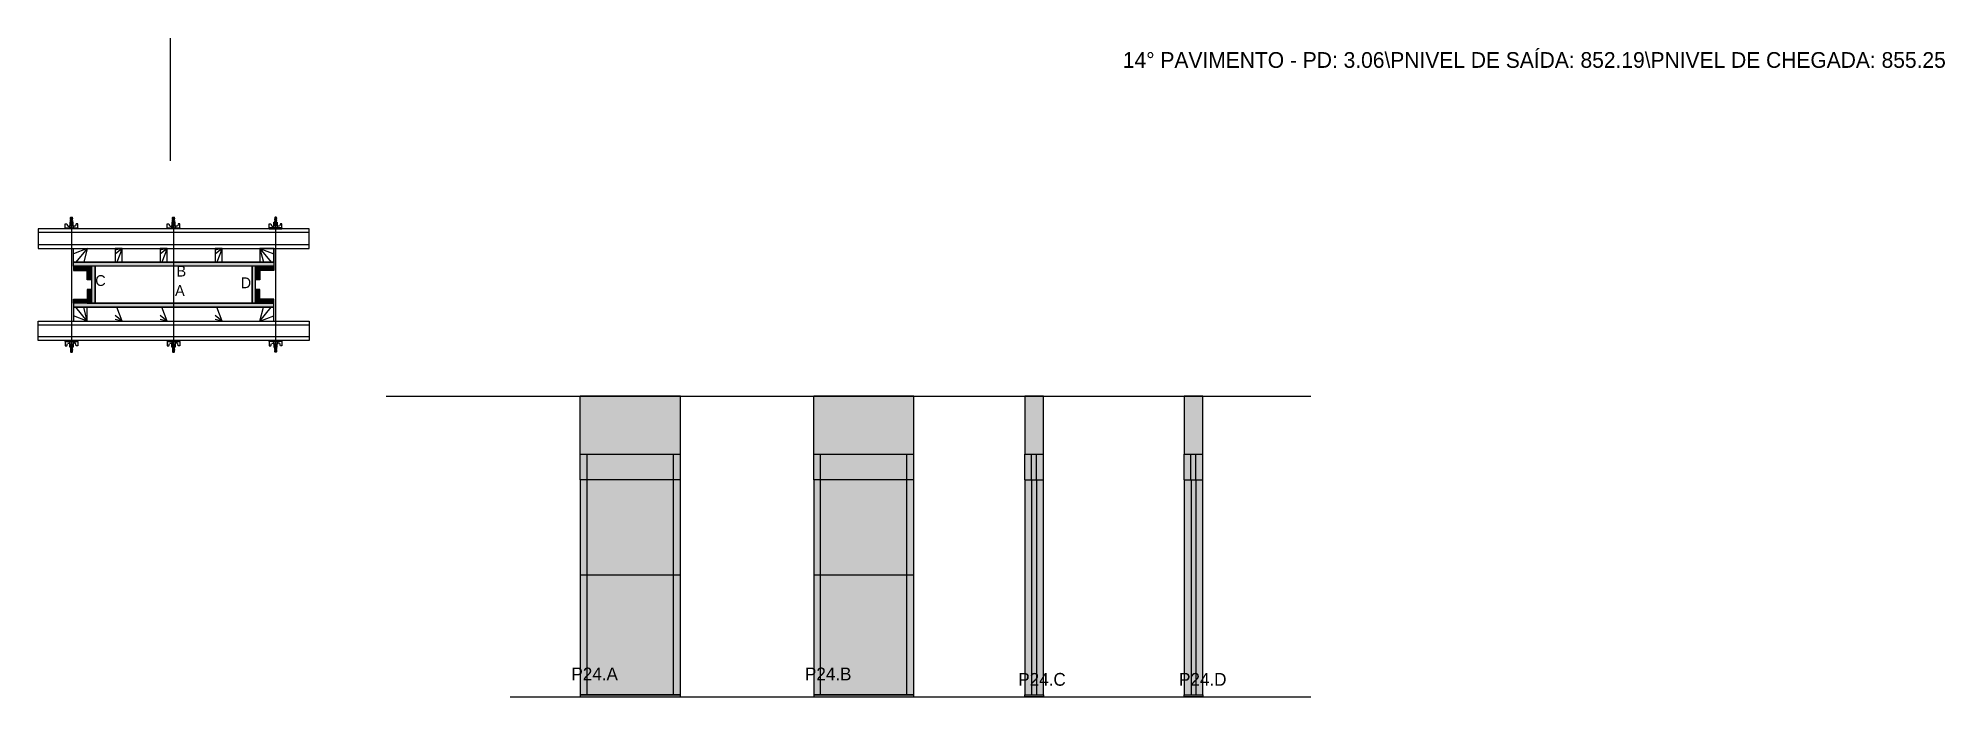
# Model space of a CAD drawing. Header units: metres. Extents: x 4162 to 6105, y 5139 to 5810.
import ezdxf

# ---------------------------------------------------------------- set-up
doc = ezdxf.new("R2010")
doc.units = ezdxf.units.M
for name, color, linetype in [('CHAPA', 7, 'Continuous'), ('COTA', 7, 'Continuous'), ('Hachura', 7, 'Continuous'), ('Madeira', 7, 'Continuous'), ('NOMENCLATURA', 7, 'Continuous'), ('Nível', 7, 'Continuous'), ('Painéis', 7, 'Continuous'), ('Perfil Metálico', 7, 'Continuous'), ('SARR_2.2x7', 7, 'Continuous'), ('SARRAFO', 7, 'Continuous'), ('Texto Seção', 7, 'Continuous'), ('TEXTO_GERAL', 7, 'Continuous')]:
    doc.layers.add(name, color=color, linetype=linetype)

msp = doc.modelspace()

# ---------------------------------------------------------------- hatches: boundary and pattern name
at = {"layer": 'COTA'}
h = msp.add_hatch(color=7, dxfattribs=at)
h.dxf.hatch_style = 1
h.paths.add_polyline_path([(4714.8, 5445), (4714.8, 5386), (4714.8, 5386), (4816.8, 5386), (4816.8, 5386), (4816.8, 5445), (4816.8, 5445), (4714.8, 5445)])
h = msp.add_hatch(color=7, dxfattribs=at)
h.dxf.hatch_style = 1
h.paths.add_polyline_path([(4952.7, 5445), (4952.7, 5386), (4952.7, 5386), (5054.7, 5386), (5054.7, 5386), (5054.7, 5445), (5054.7, 5445), (4952.7, 5445), (4952.7, 5445)])
h = msp.add_hatch(color=7, dxfattribs=at)
h.dxf.hatch_style = 1
h.paths.add_polyline_path([(5186.7, 5386), (5186.7, 5445), (5186.7, 5445), (5167.7, 5445), (5167.7, 5445), (5167.7, 5386), (5167.7, 5386), (5186.7, 5386), (5186.7, 5386)])
h = msp.add_hatch(color=7, dxfattribs=at)
h.dxf.hatch_style = 1
h.paths.add_polyline_path([(5349.2, 5386), (5349.2, 5445), (5349.2, 5445), (5330.2, 5445), (5330.2, 5445), (5330.2, 5386), (5330.2, 5386), (5349.2, 5386), (5349.2, 5386)])
at = {"layer": 'Hachura'}
h = msp.add_hatch(color=7, dxfattribs=at)
h.dxf.hatch_style = 1
h.paths.add_polyline_path([(4198.4, 5577.7), (4198.4, 5581.7), (4198.4, 5581.7), (4402.4, 5581.7), (4402.4, 5581.7), (4402.4, 5577.7), (4402.4, 5577.7), (4198.4, 5577.7)])
h = msp.add_hatch(color=7, dxfattribs=at)
h.dxf.hatch_style = 1
h.paths.add_polyline_path([(4198.4, 5577.7), (4198.4, 5581.7), (4198.4, 5581.7), (4402.4, 5581.7), (4402.4, 5581.7), (4402.4, 5577.7), (4402.4, 5577.7), (4198.4, 5577.7)])
h = msp.add_hatch(color=7, dxfattribs=at)
h.dxf.hatch_style = 1
h.paths.add_polyline_path([(4212.4, 5577.7), (4212.4, 5573.3), (4212.4, 5573.3), (4198.4, 5573.3), (4198.4, 5573.3), (4198.4, 5577.7), (4198.4, 5577.7), (4212.4, 5577.7)])
h = msp.add_hatch(color=7, dxfattribs=at)
h.dxf.hatch_style = 1
h.paths.add_polyline_path([(4216.8, 5577.7), (4212.4, 5577.7), (4212.4, 5577.7), (4212.4, 5563.7), (4212.4, 5563.7), (4216.8, 5563.7), (4216.8, 5563.7), (4216.8, 5577.7)])
h = msp.add_hatch(color=7, dxfattribs=at)
h.dxf.hatch_style = 1
h.paths.add_polyline_path([(4220.4, 5577.7), (4216.8, 5577.7), (4216.8, 5577.7), (4216.8, 5539.7), (4216.8, 5539.7), (4220.4, 5539.7), (4220.4, 5539.7), (4220.4, 5577.7)])
h = msp.add_hatch(color=7, dxfattribs=at)
h.dxf.hatch_style = 1
h.paths.add_polyline_path([(4220.4, 5577.7), (4216.8, 5577.7), (4216.8, 5577.7), (4216.8, 5539.7), (4216.8, 5539.7), (4220.4, 5539.7), (4220.4, 5539.7), (4220.4, 5577.7)])
h = msp.add_hatch(color=7, dxfattribs=at)
h.dxf.hatch_style = 1
h.paths.add_polyline_path([(4384, 5577.7), (4380.4, 5577.7), (4380.4, 5577.7), (4380.4, 5539.7), (4380.4, 5539.7), (4384, 5539.7), (4384, 5539.7), (4384, 5577.7)])
h = msp.add_hatch(color=7, dxfattribs=at)
h.dxf.hatch_style = 1
h.paths.add_polyline_path([(4384, 5577.7), (4380.4, 5577.7), (4380.4, 5577.7), (4380.4, 5539.7), (4380.4, 5539.7), (4384, 5539.7), (4384, 5539.7), (4384, 5577.7)])
h = msp.add_hatch(color=7, dxfattribs=at)
h.dxf.hatch_style = 1
h.paths.add_polyline_path([(4388.4, 5577.7), (4384, 5577.7), (4384, 5577.7), (4384, 5563.7), (4384, 5563.7), (4388.4, 5563.7), (4388.4, 5563.7), (4388.4, 5577.7)])
h = msp.add_hatch(color=7, dxfattribs=at)
h.dxf.hatch_style = 1
h.paths.add_polyline_path([(4388.4, 5577.7), (4388.4, 5573.3), (4388.4, 5573.3), (4402.4, 5573.3), (4402.4, 5573.3), (4402.4, 5577.7), (4402.4, 5577.7), (4388.4, 5577.7)])
h = msp.add_hatch(color=7, dxfattribs=at)
h.dxf.hatch_style = 1
h.paths.add_polyline_path([(4212.4, 5539.7), (4212.4, 5544.1), (4212.4, 5544.1), (4198.4, 5544.1), (4198.4, 5544.1), (4198.4, 5539.7), (4198.4, 5539.7), (4212.4, 5539.7)])
h = msp.add_hatch(color=7, dxfattribs=at)
h.dxf.hatch_style = 1
h.paths.add_polyline_path([(4198.4, 5539.7), (4198.4, 5535.7), (4198.4, 5535.7), (4402.4, 5535.7), (4402.4, 5535.7), (4402.4, 5539.7), (4402.4, 5539.7), (4198.4, 5539.7)])
h = msp.add_hatch(color=7, dxfattribs=at)
h.dxf.hatch_style = 1
h.paths.add_polyline_path([(4198.4, 5539.7), (4198.4, 5535.7), (4198.4, 5535.7), (4402.4, 5535.7), (4402.4, 5535.7), (4402.4, 5539.7), (4402.4, 5539.7), (4198.4, 5539.7)])
h = msp.add_hatch(color=7, dxfattribs=at)
h.dxf.hatch_style = 1
h.paths.add_polyline_path([(4216.8, 5539.7), (4212.4, 5539.7), (4212.4, 5539.7), (4212.4, 5553.7), (4212.4, 5553.7), (4216.8, 5553.7), (4216.8, 5553.7), (4216.8, 5539.7)])
h = msp.add_hatch(color=7, dxfattribs=at)
h.dxf.hatch_style = 1
h.paths.add_polyline_path([(4388.4, 5539.7), (4384, 5539.7), (4384, 5539.7), (4384, 5553.7), (4384, 5553.7), (4388.4, 5553.7), (4388.4, 5553.7), (4388.4, 5539.7)])
h = msp.add_hatch(color=7, dxfattribs=at)
h.dxf.hatch_style = 1
h.paths.add_polyline_path([(4388.4, 5539.7), (4388.4, 5544.1), (4388.4, 5544.1), (4402.4, 5544.1), (4402.4, 5544.1), (4402.4, 5539.7), (4402.4, 5539.7), (4388.4, 5539.7)])
h = msp.add_hatch(color=7, dxfattribs=at)
h.dxf.hatch_style = 1
h.paths.add_polyline_path([(4816.8, 5386), (4714.8, 5386), (4714.8, 5386), (4714.8, 5139), (4714.8, 5139), (4816.8, 5139), (4816.8, 5139), (4816.8, 5386)])
h = msp.add_hatch(color=7, dxfattribs=at)
h.dxf.hatch_style = 1
h.paths.add_polyline_path([(5054.7, 5386), (4952.7, 5386), (4952.7, 5386), (4952.7, 5139), (4952.7, 5139), (5054.7, 5139), (5054.7, 5139), (5054.7, 5386)])
h = msp.add_hatch(color=7, dxfattribs=at)
h.dxf.hatch_style = 1
h.paths.add_polyline_path([(5186.7, 5386), (5167.7, 5386), (5167.7, 5386), (5167.7, 5139), (5167.7, 5139), (5186.7, 5139), (5186.7, 5139), (5186.7, 5386)])
h = msp.add_hatch(color=7, dxfattribs=at)
h.dxf.hatch_style = 1
h.paths.add_polyline_path([(5349.2, 5386), (5330.2, 5386), (5330.2, 5386), (5330.2, 5139), (5330.2, 5139), (5349.2, 5139), (5349.2, 5139), (5349.2, 5386)])

# ---------------------------------------------------------------- linework, layer by layer
at = {"layer": 'CHAPA', "color": 7, "lineweight": 25}
for points in [[(4198.4, 5577.7), (4198.4, 5581.7), (4402.4, 5581.7), (4402.4, 5577.7)], [(4198.4, 5577.7), (4198.4, 5581.7), (4402.4, 5581.7), (4402.4, 5577.7)], [(4220.4, 5577.7), (4216.8, 5577.7), (4216.8, 5539.7), (4220.4, 5539.7)], [(4220.4, 5577.7), (4216.8, 5577.7), (4216.8, 5539.7), (4220.4, 5539.7)], [(4384, 5577.7), (4380.4, 5577.7), (4380.4, 5539.7), (4384, 5539.7)], [(4384, 5577.7), (4380.4, 5577.7), (4380.4, 5539.7), (4384, 5539.7)], [(4198.4, 5539.7), (4198.4, 5535.7), (4402.4, 5535.7), (4402.4, 5539.7)], [(4198.4, 5539.7), (4198.4, 5535.7), (4402.4, 5535.7), (4402.4, 5539.7)]]:
    msp.add_lwpolyline(points, close=True, dxfattribs=at)
at = {"layer": 'COTA', "color": 7, "lineweight": 25}
for p, q in [((4714.8, 5386), (4714.8, 5445)), ((4816.8, 5445), (4714.8, 5445)), ((4816.8, 5386), (4816.8, 5445)), ((5054.7, 5445), (4952.7, 5445)), ((4952.7, 5386), (4952.7, 5445)), ((5054.7, 5386), (5054.7, 5445))]:
    msp.add_line(p, q, dxfattribs=at)
for points in [[(5186.7, 5386), (5186.7, 5445), (5167.7, 5445), (5167.7, 5386)], [(5349.2, 5386), (5349.2, 5445), (5330.2, 5445), (5330.2, 5386)]]:
    msp.add_lwpolyline(points, dxfattribs=at)
at = {"layer": 'Defpoints', "color": 7, "lineweight": 25}
msp.add_line((4297.4, 5684.7), (4297.4, 5809.7), dxfattribs=at)
at = {"layer": 'Hachura', "color": 7, "lineweight": 25}
for p, q in [((4189.9, 5615.7), (4189.9, 5620.8)), ((4189.9, 5620.8), (4191.6, 5620.8)), ((4189.9, 5616.6), (4202.8, 5616.6)), ((4189.9, 5616.6), (4195.1, 5616.6)), ((4202.8, 5615.7), (4189.9, 5615.7)), ((4190.1, 5616.6), (4190.1, 5615.7)), ((4190.3, 5616.6), (4190.3, 5615.7)), ((4190.6, 5616.6), (4190.6, 5615.7)), ((4191.1, 5616.6), (4191.1, 5615.7)), ((4191.6, 5620.8), (4192.2, 5618.6)), ((4191.9, 5616.6), (4191.9, 5615.7)), ((4192.5, 5618.4), (4194.5, 5618.4)), ((4193.3, 5616.6), (4193.3, 5615.7)), ((4201.9, 5615.7), (4194.1, 5615.7)), ((4194.5, 5619.1), (4198.3, 5619.1)), ((4194.5, 5616.6), (4194.5, 5619.1)), ((4196.4, 5616.6), (4194.5, 5616.6)), ((4198.1, 5622.4), (4194.7, 5622.4)), ((4194.7, 5622.4), (4194.7, 5619.1)), ((4198.1, 5622.3), (4194.7, 5622.3)), ((4195.1, 5616.6), (4195.7, 5616.6)), ((4197.4, 5625.4), (4195.2, 5626.5)), ((4197.4, 5624.3), (4195.2, 5625.3)), ((4197.4, 5623.1), (4195.2, 5624.2)), ((4196.5, 5622.4), (4195.2, 5623)), ((4195.3, 5626.7), (4197.4, 5625.6)), ((4195.3, 5625.6), (4197.4, 5624.5)), ((4195.3, 5624.4), (4197.4, 5623.3)), ((4195.4, 5627.1), (4195.7, 5627.5)), ((4195.4, 5626.8), (4195.4, 5627.1)), ((4195.4, 5627.1), (4195.4, 5627.1)), ((4197.3, 5627.1), (4195.4, 5627.1)), ((4195.4, 5626.8), (4197.3, 5625.9)), ((4195.4, 5626.8), (4197.3, 5625.9)), ((4195.4, 5625.7), (4195.4, 5626.3)), ((4197.3, 5625.3), (4195.4, 5626.3)), ((4195.4, 5625.7), (4197.3, 5624.7)), ((4195.4, 5624.5), (4195.4, 5625.1)), ((4197.3, 5624.2), (4195.4, 5625.1)), ((4195.4, 5624.9), (4195.4, 5625.1)), ((4195.4, 5624.5), (4197.3, 5623.5)), ((4195.4, 5623.3), (4195.4, 5624)), ((4197.3, 5623), (4195.4, 5624)), ((4195.4, 5623.3), (4197.3, 5622.4)), ((4196.3, 5622.4), (4195.4, 5622.8)), ((4195.4, 5622.4), (4195.4, 5622.8)), ((4195.4, 5616.2), (4195.4, 5616.5)), ((4195.4, 5615.8), (4195.4, 5616.2)), ((4195.7, 5627.5), (4197, 5627.5)), ((4195.7, 5622.4), (4195.7, 5619.1)), ((4197.3, 5626.5), (4196, 5627.1)), ((4196.1, 5616.6), (4196.1, 5618.6)), ((4197.4, 5626.6), (4196.3, 5627.1)), ((4196.4, 5626.5), (4196.4, 5494.7)), ((4196.4, 5616.6), (4196.4, 5615.7)), ((4196.6, 5618.6), (4196.6, 5616.6)), ((4196.8, 5627.1), (4197.4, 5626.8)), ((4197.3, 5627.1), (4197, 5627.5)), ((4197, 5627.1), (4197.3, 5627)), ((4197.3, 5627), (4197.3, 5627.1)), ((4197.3, 5626.5), (4197.3, 5625.9)), ((4197.3, 5624.7), (4197.3, 5625.3)), ((4197.3, 5624), (4197.3, 5624.2)), ((4197.3, 5624), (4197.3, 5623.5)), ((4197.3, 5623), (4197.3, 5622.4)), ((4197.3, 5622.4), (4197.3, 5619.1)), ((4197.4, 5616.4), (4197.4, 5616)), ((4198.1, 5619.1), (4198.1, 5622.4)), ((4198.3, 5619.1), (4198.1, 5619.1)), ((4198.3, 5619.1), (4198.1, 5619.1)), ((4198.3, 5619.1), (4198.3, 5616.6)), ((4200.3, 5618.4), (4198.3, 5618.4)), ((4199.4, 5616.6), (4199.4, 5615.7)), ((4201.2, 5620.8), (4200.6, 5618.6)), ((4200.8, 5616.6), (4200.8, 5615.7)), ((4202.8, 5620.8), (4201.2, 5620.8)), ((4201.7, 5616.6), (4201.7, 5615.7)), ((4202.1, 5616.6), (4202.1, 5615.7)), ((4202.5, 5616.6), (4202.5, 5615.7)), ((4202.7, 5616.6), (4202.7, 5615.7)), ((4202.8, 5616.6), (4202.8, 5620.8)), ((4202.8, 5616.6), (4202.8, 5615.7)), ((4293.9, 5615.7), (4293.9, 5620.8)), ((4293.9, 5620.8), (4295.6, 5620.8)), ((4293.9, 5616.6), (4306.8, 5616.6)), ((4293.9, 5616.6), (4299.1, 5616.6)), ((4306.8, 5615.7), (4293.9, 5615.7)), ((4294.1, 5616.6), (4294.1, 5615.7)), ((4294.3, 5616.6), (4294.3, 5615.7)), ((4294.6, 5616.6), (4294.6, 5615.7)), ((4295.1, 5616.6), (4295.1, 5615.7)), ((4295.6, 5620.8), (4296.2, 5618.6)), ((4295.9, 5616.6), (4295.9, 5615.7)), ((4296.5, 5618.4), (4298.5, 5618.4)), ((4297.3, 5616.6), (4297.3, 5615.7)), ((4305.9, 5615.7), (4298.1, 5615.7)), ((4298.5, 5619.1), (4302.3, 5619.1)), ((4298.5, 5616.6), (4298.5, 5619.1)), ((4300.4, 5616.6), (4298.5, 5616.6)), ((4302.1, 5622.4), (4298.7, 5622.4)), ((4298.7, 5622.4), (4298.7, 5619.1)), ((4302.1, 5622.3), (4298.7, 5622.3)), ((4299.1, 5616.6), (4299.7, 5616.6)), ((4301.4, 5625.4), (4299.2, 5626.5)), ((4301.4, 5624.3), (4299.2, 5625.3)), ((4301.4, 5623.1), (4299.2, 5624.2)), ((4300.5, 5622.4), (4299.2, 5623)), ((4299.3, 5626.7), (4301.4, 5625.6)), ((4299.3, 5625.6), (4301.4, 5624.5)), ((4299.3, 5624.4), (4301.4, 5623.3)), ((4299.4, 5627.1), (4299.7, 5627.5)), ((4299.4, 5626.8), (4299.4, 5627.1)), ((4299.4, 5627.1), (4299.4, 5627.1)), ((4301.3, 5627.1), (4299.4, 5627.1)), ((4299.4, 5626.8), (4301.3, 5625.9)), ((4299.4, 5626.8), (4301.3, 5625.9)), ((4299.4, 5625.7), (4299.4, 5626.3)), ((4301.3, 5625.3), (4299.4, 5626.3)), ((4299.4, 5625.7), (4301.3, 5624.7)), ((4299.4, 5624.5), (4299.4, 5625.1)), ((4301.3, 5624.2), (4299.4, 5625.1)), ((4299.4, 5624.9), (4299.4, 5625.1)), ((4299.4, 5624.5), (4301.3, 5623.5)), ((4299.4, 5623.3), (4299.4, 5624)), ((4301.3, 5623), (4299.4, 5624)), ((4299.4, 5623.3), (4301.3, 5622.4)), ((4300.3, 5622.4), (4299.4, 5622.8)), ((4299.4, 5622.4), (4299.4, 5622.8)), ((4299.4, 5616.2), (4299.4, 5616.5)), ((4299.4, 5615.8), (4299.4, 5616.2)), ((4299.7, 5627.5), (4301, 5627.5)), ((4299.7, 5622.4), (4299.7, 5619.1)), ((4301.3, 5626.5), (4300, 5627.1)), ((4300.1, 5616.6), (4300.1, 5618.6)), ((4301.4, 5626.6), (4300.3, 5627.1)), ((4300.4, 5626.5), (4300.4, 5494.7)), ((4300.4, 5616.6), (4300.4, 5615.7)), ((4300.6, 5618.6), (4300.6, 5616.6)), ((4300.8, 5627.1), (4301.4, 5626.8)), ((4301.3, 5627.1), (4301, 5627.5)), ((4301, 5627.1), (4301.3, 5627)), ((4301.3, 5627), (4301.3, 5627.1)), ((4301.3, 5626.5), (4301.3, 5625.9)), ((4301.3, 5624.7), (4301.3, 5625.3)), ((4301.3, 5624), (4301.3, 5624.2)), ((4301.3, 5624), (4301.3, 5623.5)), ((4301.3, 5623), (4301.3, 5622.4)), ((4301.3, 5622.4), (4301.3, 5619.1)), ((4301.4, 5616.4), (4301.4, 5616)), ((4302.1, 5619.1), (4302.1, 5622.4)), ((4302.3, 5619.1), (4302.1, 5619.1)), ((4302.3, 5619.1), (4302.1, 5619.1)), ((4302.3, 5619.1), (4302.3, 5616.6)), ((4304.3, 5618.4), (4302.3, 5618.4)), ((4303.4, 5616.6), (4303.4, 5615.7)), ((4305.2, 5620.8), (4304.6, 5618.6)), ((4304.8, 5616.6), (4304.8, 5615.7)), ((4306.8, 5620.8), (4305.2, 5620.8)), ((4305.7, 5616.6), (4305.7, 5615.7)), ((4306.1, 5616.6), (4306.1, 5615.7)), ((4306.5, 5616.6), (4306.5, 5615.7)), ((4306.7, 5616.6), (4306.7, 5615.7)), ((4306.8, 5616.6), (4306.8, 5620.8)), ((4306.8, 5616.6), (4306.8, 5615.7)), ((4397.9, 5616.6), (4397.9, 5620.8)), ((4397.9, 5620.8), (4399.6, 5620.8)), ((4410.8, 5616.6), (4397.9, 5616.6)), ((4397.9, 5616.6), (4397.9, 5615.7)), ((4397.9, 5615.7), (4410.8, 5615.7)), ((4398.1, 5616.6), (4398.1, 5615.7)), ((4398.3, 5616.6), (4398.3, 5615.7)), ((4398.6, 5616.6), (4398.6, 5615.7)), ((4398.9, 5615.7), (4406.7, 5615.7)), ((4399.1, 5616.6), (4399.1, 5615.7)), ((4399.6, 5620.8), (4400.2, 5618.6)), ((4399.9, 5616.6), (4399.9, 5615.7)), ((4400.5, 5618.4), (4402.5, 5618.4)), ((4401.4, 5616.6), (4401.4, 5615.7)), ((4406.3, 5619.1), (4402.5, 5619.1)), ((4402.5, 5619.1), (4402.5, 5616.6)), ((4402.5, 5619.1), (4402.7, 5619.1)), ((4402.5, 5619.1), (4402.7, 5619.1)), ((4402.7, 5622.4), (4406.1, 5622.4)), ((4402.7, 5619.1), (4402.7, 5622.4)), ((4402.7, 5622.3), (4406.1, 5622.3)), ((4404, 5627.1), (4403.3, 5626.8)), ((4405.5, 5626.7), (4403.3, 5625.6)), ((4405.5, 5625.6), (4403.3, 5624.5)), ((4405.5, 5624.4), (4403.3, 5623.3)), ((4403.4, 5626.6), (4404.5, 5627.1)), ((4403.4, 5625.4), (4405.5, 5626.5)), ((4403.4, 5624.3), (4405.5, 5625.3)), ((4403.4, 5623.1), (4405.5, 5624.2)), ((4403.4, 5616.4), (4403.4, 5616)), ((4403.5, 5627.1), (4403.8, 5627.5)), ((4403.7, 5627.1), (4403.5, 5627)), ((4403.5, 5627), (4403.5, 5627.1)), ((4403.5, 5626.5), (4404.8, 5627.1)), ((4403.5, 5627.1), (4405.4, 5627.1)), ((4405.4, 5626.8), (4403.5, 5625.9)), ((4405.4, 5626.8), (4403.5, 5625.9)), ((4403.5, 5626.5), (4403.5, 5625.9)), ((4403.5, 5625.3), (4405.4, 5626.3)), ((4405.4, 5625.7), (4403.5, 5624.7)), ((4403.5, 5624.7), (4403.5, 5625.3)), ((4403.5, 5624.2), (4405.4, 5625.1)), ((4405.4, 5624.5), (4403.5, 5623.5)), ((4403.5, 5624), (4403.5, 5624.2)), ((4403.5, 5624), (4403.5, 5623.5)), ((4403.5, 5623), (4405.4, 5624)), ((4405.4, 5623.3), (4403.5, 5622.4)), ((4403.5, 5623), (4403.5, 5622.4)), ((4403.5, 5622.4), (4403.5, 5619.1)), ((4405.1, 5627.5), (4403.8, 5627.5)), ((4404.2, 5618.6), (4404.2, 5616.6)), ((4404.3, 5622.4), (4405.5, 5623)), ((4404.4, 5626.5), (4404.4, 5494.7)), ((4404.4, 5616.6), (4406.3, 5616.6)), ((4404.4, 5616.6), (4404.4, 5615.7)), ((4404.5, 5622.4), (4405.4, 5622.8)), ((4404.7, 5616.6), (4404.7, 5618.6)), ((4405, 5622.4), (4405, 5619.1)), ((4405.7, 5616.6), (4405, 5616.6)), ((4405.4, 5627.1), (4405.1, 5627.5)), ((4405.3, 5616.2), (4405.3, 5616.5)), ((4405.3, 5615.8), (4405.3, 5616.2)), ((4405.4, 5626.8), (4405.4, 5627.1)), ((4405.4, 5627.1), (4405.4, 5627.1)), ((4405.4, 5625.7), (4405.4, 5626.3)), ((4405.4, 5624.5), (4405.4, 5625.1)), ((4405.4, 5624.9), (4405.4, 5625.1)), ((4405.4, 5623.3), (4405.4, 5624)), ((4405.4, 5622.4), (4405.4, 5622.8)), ((4410.8, 5616.6), (4405.7, 5616.6)), ((4406.1, 5622.4), (4406.1, 5619.1)), ((4406.3, 5616.6), (4406.3, 5619.1)), ((4408.3, 5618.4), (4406.3, 5618.4)), ((4407.4, 5616.6), (4407.4, 5615.7)), ((4409.2, 5620.8), (4408.6, 5618.6)), ((4408.8, 5616.6), (4408.8, 5615.7)), ((4410.8, 5620.8), (4409.2, 5620.8)), ((4409.7, 5616.6), (4409.7, 5615.7)), ((4410.1, 5616.6), (4410.1, 5615.7)), ((4410.5, 5616.6), (4410.5, 5615.7)), ((4410.7, 5616.6), (4410.7, 5615.7)), ((4410.8, 5615.7), (4410.8, 5620.8)), ((4202.8, 5501.7), (4189.9, 5501.7)), ((4189.9, 5501.7), (4189.9, 5496.5)), ((4189.9, 5500.8), (4202.8, 5500.8)), ((4189.9, 5500.8), (4195.1, 5500.8)), ((4190.1, 5500.7), (4190.1, 5501.7)), ((4190.3, 5500.7), (4190.3, 5501.7)), ((4190.6, 5500.7), (4190.6, 5501.7)), ((4191.1, 5500.7), (4191.1, 5501.7)), ((4191.6, 5496.5), (4192.2, 5498.7)), ((4191.9, 5500.7), (4191.9, 5501.7)), ((4192.5, 5499), (4194.5, 5499)), ((4193.3, 5500.7), (4193.3, 5501.7)), ((4201.9, 5501.7), (4194.1, 5501.7)), ((4196.4, 5500.8), (4194.5, 5500.8)), ((4194.5, 5500.8), (4194.5, 5498.2)), ((4195.1, 5500.8), (4195.7, 5500.8)), ((4195.4, 5501.5), (4195.4, 5501.1)), ((4195.4, 5501.1), (4195.4, 5500.9)), ((4196.1, 5500.8), (4196.1, 5498.8)), ((4196.4, 5500.8), (4196.4, 5501.7)), ((4196.6, 5498.8), (4196.6, 5500.8)), ((4197.4, 5500.9), (4197.4, 5501.3)), ((4198.3, 5498.2), (4198.3, 5500.8)), ((4200.3, 5499), (4198.3, 5499)), ((4199.4, 5500.7), (4199.4, 5501.7)), ((4201.2, 5496.5), (4200.6, 5498.7)), ((4200.8, 5500.7), (4200.8, 5501.7)), ((4201.7, 5500.7), (4201.7, 5501.7)), ((4202.1, 5500.7), (4202.1, 5501.7)), ((4202.5, 5500.7), (4202.5, 5501.7)), ((4202.7, 5500.7), (4202.7, 5501.7)), ((4202.8, 5500.8), (4202.8, 5501.7)), ((4202.8, 5500.8), (4202.8, 5496.5)), ((4306.8, 5501.7), (4293.9, 5501.7)), ((4293.9, 5501.7), (4293.9, 5496.5)), ((4293.9, 5500.8), (4306.8, 5500.8)), ((4293.9, 5500.8), (4299.1, 5500.8)), ((4294.1, 5500.7), (4294.1, 5501.7)), ((4294.3, 5500.7), (4294.3, 5501.7)), ((4294.6, 5500.7), (4294.6, 5501.7)), ((4295.1, 5500.7), (4295.1, 5501.7)), ((4295.6, 5496.5), (4296.2, 5498.7)), ((4295.9, 5500.7), (4295.9, 5501.7)), ((4296.5, 5499), (4298.5, 5499)), ((4297.3, 5500.7), (4297.3, 5501.7)), ((4305.9, 5501.7), (4298.1, 5501.7)), ((4300.4, 5500.8), (4298.5, 5500.8)), ((4298.5, 5500.8), (4298.5, 5498.2)), ((4299.1, 5500.8), (4299.7, 5500.8)), ((4299.4, 5501.5), (4299.4, 5501.1)), ((4299.4, 5501.1), (4299.4, 5500.9)), ((4300.1, 5500.8), (4300.1, 5498.8)), ((4300.4, 5500.8), (4300.4, 5501.7)), ((4300.6, 5498.8), (4300.6, 5500.8)), ((4301.4, 5500.9), (4301.4, 5501.3)), ((4302.3, 5498.2), (4302.3, 5500.8)), ((4304.3, 5499), (4302.3, 5499)), ((4303.4, 5500.7), (4303.4, 5501.7)), ((4305.2, 5496.5), (4304.6, 5498.7)), ((4304.8, 5500.7), (4304.8, 5501.7)), ((4305.7, 5500.7), (4305.7, 5501.7)), ((4306.1, 5500.7), (4306.1, 5501.7)), ((4306.5, 5500.7), (4306.5, 5501.7)), ((4306.7, 5500.7), (4306.7, 5501.7)), ((4306.8, 5500.8), (4306.8, 5501.7)), ((4306.8, 5500.8), (4306.8, 5496.5)), ((4397.9, 5501.7), (4410.8, 5501.7)), ((4397.9, 5500.8), (4397.9, 5501.7)), ((4410.8, 5500.8), (4397.9, 5500.8)), ((4397.9, 5500.8), (4397.9, 5496.5)), ((4398.1, 5500.7), (4398.1, 5501.7)), ((4398.3, 5500.7), (4398.3, 5501.7)), ((4398.6, 5500.7), (4398.6, 5501.7)), ((4398.9, 5501.7), (4406.7, 5501.7)), ((4399.1, 5500.7), (4399.1, 5501.7)), ((4399.6, 5496.5), (4400.2, 5498.7)), ((4399.9, 5500.7), (4399.9, 5501.7)), ((4400.5, 5499), (4402.5, 5499)), ((4401.4, 5500.7), (4401.4, 5501.7)), ((4402.5, 5498.2), (4402.5, 5500.8)), ((4403.4, 5500.9), (4403.4, 5501.3)), ((4404.2, 5498.8), (4404.2, 5500.8)), ((4404.4, 5500.8), (4404.4, 5501.7)), ((4404.4, 5500.8), (4406.3, 5500.8)), ((4404.7, 5500.8), (4404.7, 5498.8)), ((4405.7, 5500.8), (4405, 5500.8)), ((4405.3, 5501.5), (4405.3, 5501.1)), ((4405.3, 5501.1), (4405.3, 5500.9)), ((4410.8, 5500.8), (4405.7, 5500.8)), ((4406.3, 5500.8), (4406.3, 5498.2)), ((4408.3, 5499), (4406.3, 5499)), ((4407.4, 5500.7), (4407.4, 5501.7)), ((4409.2, 5496.5), (4408.6, 5498.7)), ((4408.8, 5500.7), (4408.8, 5501.7)), ((4409.7, 5500.7), (4409.7, 5501.7)), ((4410.1, 5500.7), (4410.1, 5501.7)), ((4410.5, 5500.7), (4410.5, 5501.7)), ((4410.7, 5500.7), (4410.7, 5501.7)), ((4410.8, 5501.7), (4410.8, 5496.5)), ((4189.9, 5496.5), (4191.6, 5496.5)), ((4194.5, 5498.2), (4198.3, 5498.2)), ((4194.7, 5495), (4194.7, 5498.2)), ((4198.1, 5495), (4194.7, 5495)), ((4198.1, 5495), (4194.7, 5495)), ((4196.5, 5495), (4195.2, 5494.3)), ((4197.4, 5494.2), (4195.2, 5493.2)), ((4197.4, 5493.1), (4195.2, 5492)), ((4197.4, 5491.9), (4195.2, 5490.8)), ((4195.3, 5492.9), (4197.4, 5494)), ((4195.3, 5491.8), (4197.4, 5492.8)), ((4195.3, 5490.6), (4197.4, 5491.7)), ((4195.4, 5494), (4197.3, 5495)), ((4196.3, 5495), (4195.4, 5494.5)), ((4195.4, 5495), (4195.4, 5494.5)), ((4197.3, 5494.3), (4195.4, 5493.3)), ((4195.4, 5494), (4195.4, 5493.3)), ((4195.4, 5492.8), (4197.3, 5493.8)), ((4197.3, 5493.2), (4195.4, 5492.2)), ((4195.4, 5492.8), (4195.4, 5492.2)), ((4195.4, 5491.7), (4197.3, 5492.6)), ((4195.4, 5492.4), (4195.4, 5492.2)), ((4197.3, 5492), (4195.4, 5491)), ((4195.4, 5491.7), (4195.4, 5491)), ((4195.4, 5490.5), (4197.3, 5491.5)), ((4195.4, 5490.5), (4197.3, 5491.5)), ((4195.4, 5490.5), (4195.4, 5490.2)), ((4195.4, 5490.2), (4195.4, 5490.2)), ((4195.4, 5490.2), (4195.7, 5489.9)), ((4197.3, 5490.2), (4195.4, 5490.2)), ((4195.7, 5495), (4195.7, 5498.2)), ((4195.7, 5489.9), (4197, 5489.9)), ((4197.3, 5490.8), (4196, 5490.2)), ((4197.4, 5490.8), (4196.3, 5490.2)), ((4196.8, 5490.2), (4197.4, 5490.5)), ((4197, 5490.2), (4197.3, 5490.3)), ((4197.3, 5490.2), (4197, 5489.9)), ((4197.3, 5495), (4197.3, 5498.2)), ((4197.3, 5494.3), (4197.3, 5495)), ((4197.3, 5493.4), (4197.3, 5493.8)), ((4197.3, 5493.4), (4197.3, 5493.2)), ((4197.3, 5492.6), (4197.3, 5492)), ((4197.3, 5490.8), (4197.3, 5491.5)), ((4197.3, 5490.3), (4197.3, 5490.2)), ((4198.1, 5498.2), (4198.1, 5495)), ((4198.3, 5498.2), (4198.1, 5498.2)), ((4198.3, 5498.2), (4198.1, 5498.2)), ((4202.8, 5496.5), (4201.2, 5496.5)), ((4293.9, 5496.5), (4295.6, 5496.5)), ((4298.5, 5498.2), (4302.3, 5498.2)), ((4298.7, 5495), (4298.7, 5498.2)), ((4302.1, 5495), (4298.7, 5495)), ((4302.1, 5495), (4298.7, 5495)), ((4300.5, 5495), (4299.2, 5494.3)), ((4301.4, 5494.2), (4299.2, 5493.2)), ((4301.4, 5493.1), (4299.2, 5492)), ((4301.4, 5491.9), (4299.2, 5490.8)), ((4299.3, 5492.9), (4301.4, 5494)), ((4299.3, 5491.8), (4301.4, 5492.8)), ((4299.3, 5490.6), (4301.4, 5491.7)), ((4299.4, 5494), (4301.3, 5495)), ((4300.3, 5495), (4299.4, 5494.5)), ((4299.4, 5495), (4299.4, 5494.5)), ((4301.3, 5494.3), (4299.4, 5493.3)), ((4299.4, 5494), (4299.4, 5493.3)), ((4299.4, 5492.8), (4301.3, 5493.8)), ((4301.3, 5493.2), (4299.4, 5492.2)), ((4299.4, 5492.8), (4299.4, 5492.2)), ((4299.4, 5491.7), (4301.3, 5492.6)), ((4299.4, 5492.4), (4299.4, 5492.2)), ((4301.3, 5492), (4299.4, 5491)), ((4299.4, 5491.7), (4299.4, 5491)), ((4299.4, 5490.5), (4301.3, 5491.5)), ((4299.4, 5490.5), (4301.3, 5491.5)), ((4299.4, 5490.5), (4299.4, 5490.2)), ((4299.4, 5490.2), (4299.4, 5490.2)), ((4299.4, 5490.2), (4299.7, 5489.9)), ((4301.3, 5490.2), (4299.4, 5490.2)), ((4299.7, 5495), (4299.7, 5498.2)), ((4299.7, 5489.9), (4301, 5489.9)), ((4301.3, 5490.8), (4300, 5490.2)), ((4301.4, 5490.8), (4300.3, 5490.2)), ((4300.8, 5490.2), (4301.4, 5490.5)), ((4301, 5490.2), (4301.3, 5490.3)), ((4301.3, 5490.2), (4301, 5489.9)), ((4301.3, 5495), (4301.3, 5498.2)), ((4301.3, 5494.3), (4301.3, 5495)), ((4301.3, 5493.4), (4301.3, 5493.8)), ((4301.3, 5493.4), (4301.3, 5493.2)), ((4301.3, 5492.6), (4301.3, 5492)), ((4301.3, 5490.8), (4301.3, 5491.5)), ((4301.3, 5490.3), (4301.3, 5490.2)), ((4302.1, 5498.2), (4302.1, 5495)), ((4302.3, 5498.2), (4302.1, 5498.2)), ((4302.3, 5498.2), (4302.1, 5498.2)), ((4306.8, 5496.5), (4305.2, 5496.5)), ((4397.9, 5496.5), (4399.6, 5496.5)), ((4406.3, 5498.2), (4402.5, 5498.2)), ((4402.5, 5498.2), (4402.7, 5498.2)), ((4402.5, 5498.2), (4402.7, 5498.2)), ((4402.7, 5498.2), (4402.7, 5495)), ((4402.7, 5495), (4406.1, 5495)), ((4402.7, 5495), (4406.1, 5495)), ((4405.5, 5492.9), (4403.3, 5494)), ((4405.5, 5491.8), (4403.3, 5492.8)), ((4405.5, 5490.6), (4403.3, 5491.7)), ((4404, 5490.2), (4403.3, 5490.5)), ((4403.4, 5494.2), (4405.5, 5493.2)), ((4403.4, 5493.1), (4405.5, 5492)), ((4403.4, 5491.9), (4405.5, 5490.8)), ((4403.4, 5490.8), (4404.5, 5490.2)), ((4403.5, 5495), (4403.5, 5498.2)), ((4403.5, 5494.3), (4403.5, 5495)), ((4405.4, 5494), (4403.5, 5495)), ((4403.5, 5494.3), (4405.4, 5493.3)), ((4403.5, 5493.4), (4403.5, 5493.8)), ((4405.4, 5492.8), (4403.5, 5493.8)), ((4403.5, 5493.4), (4403.5, 5493.2)), ((4403.5, 5493.2), (4405.4, 5492.2)), ((4403.5, 5492.6), (4403.5, 5492)), ((4405.4, 5491.7), (4403.5, 5492.6)), ((4403.5, 5492), (4405.4, 5491)), ((4405.4, 5490.5), (4403.5, 5491.5)), ((4403.5, 5490.8), (4403.5, 5491.5)), ((4405.4, 5490.5), (4403.5, 5491.5)), ((4403.5, 5490.8), (4404.8, 5490.2)), ((4403.7, 5490.2), (4403.5, 5490.3)), ((4403.5, 5490.3), (4403.5, 5490.2)), ((4403.5, 5490.2), (4403.8, 5489.9)), ((4403.5, 5490.2), (4405.4, 5490.2)), ((4405.1, 5489.9), (4403.8, 5489.9)), ((4404.3, 5495), (4405.5, 5494.3)), ((4404.5, 5495), (4405.4, 5494.5)), ((4405, 5495), (4405, 5498.2)), ((4405.4, 5490.2), (4405.1, 5489.9)), ((4405.4, 5495), (4405.4, 5494.5)), ((4405.4, 5494), (4405.4, 5493.3)), ((4405.4, 5492.8), (4405.4, 5492.2)), ((4405.4, 5492.4), (4405.4, 5492.2)), ((4405.4, 5491.7), (4405.4, 5491)), ((4405.4, 5490.5), (4405.4, 5490.2)), ((4405.4, 5490.2), (4405.4, 5490.2)), ((4406.1, 5495), (4406.1, 5498.2)), ((4410.8, 5496.5), (4409.2, 5496.5))]:
    msp.add_line(p, q, dxfattribs=at)
at = {"layer": 'Madeira', "color": 7, "lineweight": 25}
for p, q in [((4212.4, 5595.7), (4198.4, 5590.2)), ((4212.4, 5595.7), (4200.9, 5581.7)), ((4212.4, 5595.7), (4208.9, 5581.7)), ((4247.9, 5595.7), (4240.9, 5589.9)), ((4247.9, 5595.7), (4240.9, 5593.9)), ((4247.9, 5595.7), (4242.5, 5581.7)), ((4293.9, 5595.7), (4286.9, 5589.9)), ((4293.9, 5595.7), (4286.9, 5593.9)), ((4293.9, 5595.7), (4288.5, 5581.7)), ((4349.9, 5595.7), (4342.9, 5589.9)), ((4349.9, 5595.7), (4342.9, 5593.9)), ((4349.9, 5595.7), (4344.5, 5581.7)), ((4388.4, 5595.7), (4399.9, 5581.7)), ((4388.4, 5595.7), (4391.9, 5581.7)), ((4388.4, 5595.7), (4402.4, 5590.2)), ((4212.4, 5521.7), (4198.4, 5527.1)), ((4212.4, 5521.7), (4200.9, 5535.7)), ((4212.4, 5521.7), (4208.9, 5535.7)), ((4247.9, 5521.7), (4240.9, 5527.4)), ((4247.9, 5521.7), (4240.9, 5523.4)), ((4247.9, 5521.7), (4242.5, 5535.7)), ((4293.9, 5521.7), (4286.9, 5527.4)), ((4293.9, 5521.7), (4286.9, 5523.4)), ((4293.9, 5521.7), (4288.5, 5535.7)), ((4349.9, 5521.7), (4342.9, 5527.4)), ((4349.9, 5521.7), (4342.9, 5523.4)), ((4349.9, 5521.7), (4344.5, 5535.7)), ((4388.4, 5521.6), (4399.9, 5535.7)), ((4388.4, 5521.6), (4391.9, 5535.7)), ((4388.4, 5521.6), (4402.4, 5527.1))]:
    msp.add_line(p, q, dxfattribs=at)
for points in [[(4402.4, 5595.7), (4402.4, 5581.7), (4198.4, 5581.7), (4198.4, 5595.7)], [(4247.9, 5595.7), (4240.9, 5595.7), (4240.9, 5581.7), (4247.9, 5581.7)], [(4293.9, 5595.7), (4286.9, 5595.7), (4286.9, 5581.7), (4293.9, 5581.7)], [(4349.9, 5595.7), (4342.9, 5595.7), (4342.9, 5581.7), (4349.9, 5581.7)], [(4388.4, 5595.7), (4388.4, 5581.7), (4402.4, 5581.7), (4402.4, 5595.7)], [(4212.4, 5521.7), (4212.4, 5535.7), (4198.4, 5535.7), (4198.4, 5521.7)], [(4402.4, 5521.7), (4402.4, 5535.7), (4198.4, 5535.7), (4198.4, 5521.7)]]:
    msp.add_lwpolyline(points, close=True, dxfattribs=at)
at = {"layer": 'Nível', "color": 7, "lineweight": 25}
for p, q in [((4517.1, 5445), (5459.2, 5445)), ((4643.3, 5139), (5459.2, 5139))]:
    msp.add_line(p, q, dxfattribs=at)
at = {"layer": 'Painéis', "color": 7, "lineweight": 25}
for p, q in [((4714.8, 5386), (4816.8, 5386)), ((4714.8, 5360), (4714.8, 5386)), ((4816.8, 5360), (4816.8, 5386)), ((4952.7, 5386), (5054.7, 5386)), ((4952.7, 5360), (4952.7, 5386)), ((5054.7, 5360), (5054.7, 5386)), ((5167.7, 5386), (5186.7, 5386)), ((5167.7, 5360), (5167.7, 5386)), ((5186.7, 5360), (5186.7, 5386)), ((5330.2, 5386), (5349.2, 5386)), ((5330.2, 5360), (5330.2, 5386)), ((5349.2, 5360), (5349.2, 5386)), ((4714.8, 5360), (4714.8, 5263)), ((4816.8, 5360), (4714.8, 5360)), ((4816.8, 5263), (4816.8, 5360)), ((4952.7, 5360), (4952.7, 5263)), ((5054.7, 5360), (4952.7, 5360)), ((5054.7, 5263), (5054.7, 5360)), ((5167.7, 5360), (5167.7, 5141)), ((5167.7, 5360), (5186.7, 5360)), ((5186.7, 5141), (5186.7, 5360)), ((5330.2, 5360), (5330.2, 5141)), ((5330.2, 5360), (5349.2, 5360)), ((5349.2, 5141), (5349.2, 5360)), ((4714.8, 5263), (4714.8, 5139)), ((4816.8, 5263), (4714.8, 5263)), ((4816.8, 5139), (4816.8, 5263)), ((4952.7, 5263), (4952.7, 5139)), ((5054.7, 5263), (4952.7, 5263)), ((5054.7, 5139), (5054.7, 5263)), ((4714.8, 5141), (4816.8, 5141)), ((4952.7, 5141), (5054.7, 5141)), ((5167.7, 5141), (5186.7, 5141)), ((5330.2, 5141), (5349.2, 5141))]:
    msp.add_line(p, q, dxfattribs=at)
for points in [[(4380.4, 5539.7), (4380.4, 5577.7), (4220.4, 5577.7), (4220.4, 5539.7)], [(4816.8, 5141), (4714.8, 5141), (4714.8, 5139), (4816.8, 5139)], [(5054.7, 5141), (4952.7, 5141), (4952.7, 5139), (5054.7, 5139)], [(5167.7, 5141), (5186.7, 5141), (5186.7, 5139), (5167.7, 5139)], [(5330.2, 5141), (5349.2, 5141), (5349.2, 5139), (5330.2, 5139)]]:
    msp.add_lwpolyline(points, close=True, dxfattribs=at)
at = {"layer": 'Perfil Metálico', "color": 7, "lineweight": 25}
for points in [[(4162.4, 5615.7), (4162.4, 5595.7), (4438.4, 5595.7), (4438.4, 5615.7)], [(4438.4, 5599.7), (4438.4, 5611.7), (4162.4, 5611.7), (4162.4, 5599.7)], [(4162.4, 5501.7), (4162.4, 5521.7), (4438.4, 5521.7), (4438.4, 5501.7)], [(4438.4, 5517.7), (4438.4, 5505.7), (4162.4, 5505.7), (4162.4, 5517.7)]]:
    msp.add_lwpolyline(points, close=True, dxfattribs=at)
at = {"layer": 'SARR_2.2x7', "color": 7, "lineweight": 25}
for p, q in [((4721.8, 5360), (4721.8, 5386)), ((4809.8, 5360), (4809.8, 5386)), ((4959.7, 5360), (4959.7, 5386)), ((5047.7, 5360), (5047.7, 5386)), ((5174.7, 5360), (5174.7, 5386)), ((5179.6, 5360), (5179.6, 5386)), ((5337.1, 5360), (5337.1, 5386)), ((5342.1, 5360), (5342.1, 5386)), ((4721.8, 5263), (4721.8, 5360)), ((4809.8, 5263), (4809.8, 5360)), ((4959.7, 5263), (4959.7, 5360)), ((5047.7, 5263), (5047.7, 5360)), ((5174.7, 5360), (5174.7, 5141)), ((5179.7, 5360), (5179.7, 5141)), ((5337.2, 5360), (5337.2, 5141)), ((5342.2, 5360), (5342.2, 5141)), ((4721.8, 5141), (4721.8, 5263)), ((4809.8, 5141), (4809.8, 5263)), ((4959.7, 5141), (4959.7, 5263)), ((5047.7, 5141), (5047.7, 5263)), ((4721.8, 5141), (4721.8, 5141)), ((4809.8, 5141), (4809.8, 5141)), ((4959.7, 5141), (4959.7, 5141)), ((5047.7, 5141), (5047.7, 5141))]:
    msp.add_line(p, q, dxfattribs=at)
at = {"layer": 'SARRAFO', "color": 7, "lineweight": 25}
for points in [[(4198.4, 5573.3), (4212.4, 5573.3), (4212.4, 5577.7), (4198.4, 5577.7)], [(4212.4, 5563.7), (4212.4, 5577.7), (4216.8, 5577.7), (4216.8, 5563.7)], [(4384, 5563.7), (4384, 5577.7), (4388.4, 5577.7), (4388.4, 5563.7)], [(4402.4, 5573.3), (4388.4, 5573.3), (4388.4, 5577.7), (4402.4, 5577.7)], [(4198.4, 5544.1), (4212.4, 5544.1), (4212.4, 5539.7), (4198.4, 5539.7)], [(4212.4, 5553.7), (4212.4, 5539.7), (4216.8, 5539.7), (4216.8, 5553.7)], [(4384, 5553.7), (4384, 5539.7), (4388.4, 5539.7), (4388.4, 5553.7)], [(4402.4, 5544.1), (4388.4, 5544.1), (4388.4, 5539.7), (4402.4, 5539.7)]]:
    msp.add_lwpolyline(points, close=True, dxfattribs=at)

# ---------------------------------------------------------------- texts
at = {"layer": 'NOMENCLATURA', "color": 7, "lineweight": 25}
msp.add_text('14° PAVIMENTO - PD: 3.06\\PNIVEL DE SAÍDA: 852.19\\PNIVEL DE CHEGADA: 855.25', height=16, dxfattribs=at).set_placement((5267.7, 5779.5))
at = {"layer": 'Texto Seção', "color": 7, "lineweight": 25}
for s, p in [('P24.A', (4705.8, 5155.8)), ('P24.B', (4943.8, 5155.8)), ('P24.C', (5161.2, 5150.3)), ('P24.D', (5325, 5150.3))]:
    msp.add_text(s, height=13, dxfattribs=at).set_placement(p)
at = {"layer": 'TEXTO_GERAL', "color": 7, "lineweight": 25}
for s, p in [('B', (4303.4, 5567)), ('C', (4220.6, 5557.4)), ('A', (4301.9, 5547.3)), ('D', (4368.8, 5555.1))]:
    msp.add_text(s, height=11, dxfattribs=at).set_placement(p)

doc.saveas('drawing.dxf')
